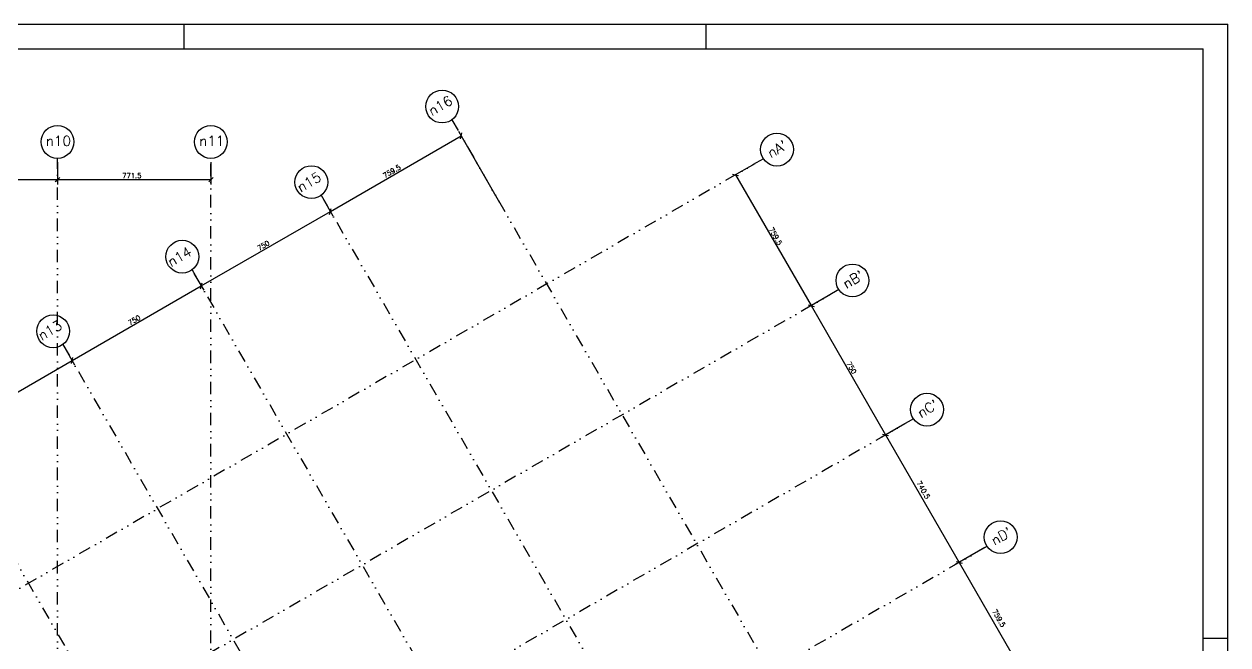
# Model space of a CAD drawing. Extents: x 552728 to 567603, y -747 to 9766.
# Drawn here: x 561548 to 567603, y 6644 to 9766 of the extents above; entities that cross this region are included whole.
import ezdxf

# ---------------------------------------------------------------- set-up
doc = ezdxf.new("R2010")
doc.units = 0
doc.header["$LTSCALE"] = 125
doc.header["$MEASUREMENT"] = 0
doc.linetypes.add('DIVIDE', pattern=[1.25, 0.5, -0.25, 0, -0.25, 0, -0.25])
doc.layers.get('0').update_dxf_attribs({"linetype": 'CONTINUOUS'})
for name, color, linetype in [('205', 14, 'DIVIDE'), ('216', 7, 'CONTINUOUS'), ('220', 4, 'CONTINUOUS'), ('221', 5, 'CONTINUOUS'), ('222', 6, 'CONTINUOUS'), ('250', 5, 'CONTINUOUS')]:
    doc.layers.add(name, color=color, linetype=linetype)
doc.styles.get("Standard").update_dxf_attribs({"font": 'ROMANS.SHX'})

msp = doc.modelspace()

# ---------------------------------------------------------------- linework, layer by layer
for p, q in [((552728.1, 9765.5), (567603.1, 9765.5)), ((562353.1, 9640.5), (562353.1, 9765.5)), ((564978.1, 9640.5), (564978.1, 9765.5)), ((567603.1, -747), (567603.1, 9765.5)), ((567478.1, 6678), (567603.1, 6678))]:
    msp.add_line(p, q)
at = {"layer": '205'}
for p, q in [((563699.8, 9284.5), (566322.2, 4742.4)), ((565266.3, 9088.5), (561144, 6708.4)), ((561715.9, 2467), (561715.9, 9090.6)), ((562487.4, 2429.5), (562487.4, 9090.6)), ((563042, 8904.8), (565664.4, 4362.7)), ((562392.5, 8529.8), (565014.9, 3987.6)), ((565646.1, 8430.7), (561551.7, 6066.8)), ((561743, 8154.8), (564365.4, 3612.6)), ((561093.5, 7779.8), (563715.9, 3237.6)), ((566021.4, 7781.3), (561926.7, 5417.3)), ((566391.3, 7139.9), (562256.7, 4752.8))]:
    msp.add_line(p, q, dxfattribs=at)
at = {"layer": '216'}
for p, q in [((563742.4, 9188.5), (563750.5, 9218.7)), ((561704.9, 8972.8), (561727, 8994.9)), ((561704.9, 8972.8), (561727, 8994.9)), ((562476.4, 8972.8), (562498.5, 8994.9)), ((565111.4, 9011.8), (565141.6, 9003.7)), ((563084.7, 8808.8), (563092.8, 8839)), ((563084.7, 8808.8), (563092.8, 8839)), ((562435.2, 8433.8), (562443.3, 8464)), ((562435.2, 8433.8), (562443.3, 8464)), ((565491.2, 8354), (565521.4, 8345.9)), ((565491.2, 8354), (565521.4, 8345.9)), ((561785.7, 8058.8), (561793.7, 8089)), ((561785.7, 8058.8), (561793.7, 8089)), ((565866.2, 7704.5), (565896.4, 7696.4)), ((565866.2, 7704.5), (565896.4, 7696.4)), ((566236.4, 7063.2), (566266.6, 7055.1)), ((566236.4, 7063.2), (566266.6, 7055.1))]:
    msp.add_line(p, q, dxfattribs=at)
at = {"layer": '221'}
for centre in [(563650.8, 9350.9), (561715.9, 9173.1), (562487.4, 9173.1), (565334.8, 9134.6), (562993, 8971.2), (562343.5, 8596.2), (565714.5, 8476.9), (561694, 8221.2), (566089.5, 7827.3), (566459.8, 7186)]:
    msp.add_circle(centre, 82.5, dxfattribs=at)
at = {"layer": '222'}
for p in [(553040.6, 9640.5), (567478.1, -622)]:
    msp.add_line(p, (567478.1, 9640.5), dxfattribs=at)
at = {"layer": '250'}
for p, q in [((563940.6, 8867.4), (563734, 9225.3)), ((563088.7, 8823.9), (563746.5, 9203.6)), ((561715.9, 9070.6), (561715.9, 8958.8)), ((562487.4, 9070.6), (562487.4, 8958.8)), ((565223.6, 9063.8), (565104.9, 8995.2)), ((560965.9, 8983.8), (561715.9, 8983.8)), ((561715.9, 8983.8), (562487.4, 8983.8)), ((565126.5, 9007.7), (565506.3, 8350)), ((563052, 8887.5), (563101.2, 8802.2)), ((562439.2, 8448.9), (563088.7, 8823.9)), ((562402.5, 8512.5), (562451.7, 8427.2)), ((561789.7, 8073.9), (562439.2, 8448.9)), ((565603.3, 8406), (565484.6, 8337.5)), ((565506.3, 8350), (565881.3, 7700.5)), ((561753, 8137.5), (561802.2, 8052.2)), ((561140.2, 7698.9), (561789.7, 8073.9)), ((565978.3, 7756.5), (565859.6, 7688)), ((565881.3, 7700.5), (566251.5, 7059.2)), ((566381, 7134), (566229.9, 7046.7)), ((566251.5, 7059.2), (566631.3, 6401.4))]:
    msp.add_line(p, q, dxfattribs=at)

# ---------------------------------------------------------------- texts
at = {"layer": '216'}
for s, rotation, p in [('759.5', 30, (563361.9, 8990.3)), ('759.5', 300, (565292.9, 8734.6)), ('750', 30, (562729.9, 8625.4)), ('750', 30, (562080.4, 8250.4)), ('750', 300, (565682.8, 8059.3)), ('740.5', 300, (566035.8, 7458.9)), ('759.5', 300, (566416.1, 6814.6))]:
    msp.add_text(s, height=25, rotation=rotation, dxfattribs=at).set_placement(p)
msp.add_text('771.5', height=25, dxfattribs=at).set_placement((562041.7, 8991.3))
at = {"layer": '220'}
for s, p in [('n16', (563598.9, 9302.5)), ("nA'", (565304.1, 9091)), ('n15', (562939, 8918.4)), ('n14', (562287.3, 8543.4)), ("nB'", (565683.9, 8433.3)), ('n13', (561635.6, 8172.7)), ("nC'", (566058.9, 7783.8)), ("nD'", (566429.1, 7142.5))]:
    msp.add_text(s, height=50, rotation=30, dxfattribs=at).set_placement(p)
for s, p in [('n10', (561657.3, 9153.5)), ('n11', (562428.8, 9153.5))]:
    msp.add_text(s, height=50, dxfattribs=at).set_placement(p)

doc.saveas('drawing.dxf')
